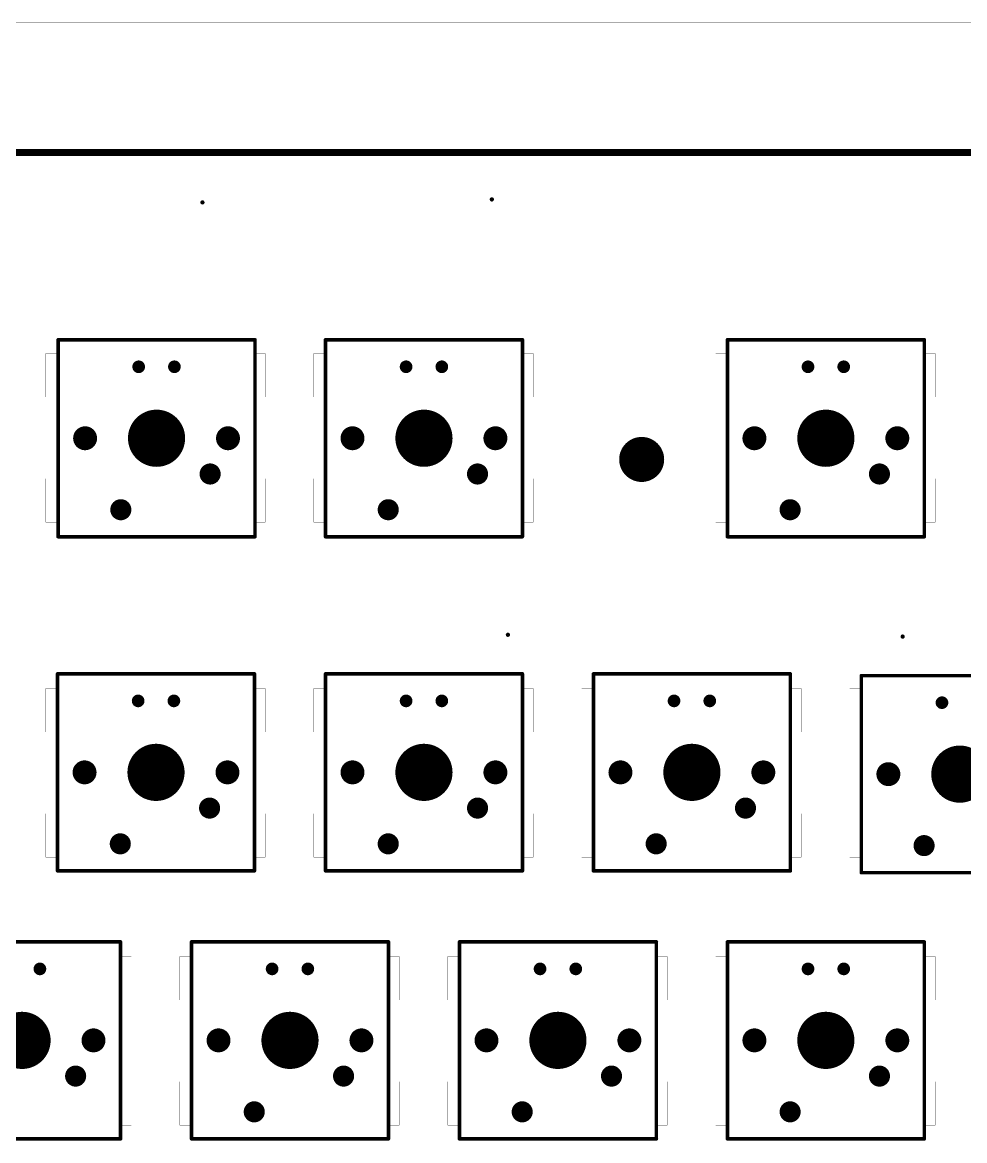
# Model space of a CAD drawing. Header units: millimetres. Extents: x 0 to 366, y 0 to 165.
# Drawn here: x 76.3 to 143.3, y 67.7 to 147.2 of the extents above; entities that cross this region are included whole.
import ezdxf

# ---------------------------------------------------------------- set-up
doc = ezdxf.new("R2010")
doc.units = ezdxf.units.MM
for name, color, linetype in [('KeepOutLayer', 6, 'Continuous'), ('Mechanical1', 6, 'Continuous'), ('PadHoleLayer', 156, 'Continuous'), ('ViaHoleLayer', 16, 'Continuous')]:
    doc.layers.add(name, color=color, linetype=linetype)

# ---------------------------------------------------------------- blocks, each defined once
blk = doc.blocks.new('MX_SW_5_49')
at = {"layer": 'Mechanical1', "const_width": 0.254}
for points in [[(-7, 7), (7, 7)], [(-7, -7), (-7, 7)], [(7, -7), (7, 7)], [(-7, -7), (7, -7)]]:
    blk.add_lwpolyline(points, dxfattribs=at)
at = {"layer": 'Mechanical1', "const_width": 0.127}
for points in [[(-7.063, 7, 1), (-6.936, 7, 1)], [(-7.063, 7, 1), (-6.936, 7, 1)], [(6.937, 7, 1), (7.064, 7, 1)], [(6.937, 7, 1), (7.064, 7, 1)], [(-7.063, -7, 1), (-6.936, -7, 1)], [(-7.063, -7, 1), (-6.936, -7, 1)], [(6.937, -7, 1), (7.064, -7, 1)], [(6.937, -7, 1), (7.064, -7, 1)]]:
    blk.add_lwpolyline(points, format="xyb", close=True, dxfattribs=at)
at = {"layer": 'PadHoleLayer'}
for points, const_width in [([(-1.495, 5.08, 1), (-1.045, 5.08, 1)], 0.45), ([(1.045, 5.08, 1), (1.495, 5.08, 1)], 0.45), ([(-1.016, 0, 1), (1.016, 0, 1)], 2.032), ([(-5.505, 0, 1), (-4.655, 0, 1)], 0.851), ([(4.655, 0, 1), (5.505, 0, 1)], 0.851), ([(3.435, -2.54, 1), (4.185, -2.54, 1)], 0.75), ([(-2.915, -5.08, 1), (-2.165, -5.08, 1)], 0.75)]:
    blk.add_lwpolyline(points, format="xyb", close=True, dxfattribs=dict(at, const_width=const_width))
blk = doc.blocks.new('MX_SW_5_56')
at = {"layer": 'Mechanical1', "const_width": 0.254}
for points in [[(-7, 7), (7, 7)], [(-7, -7), (-7, 7)], [(7, -7), (7, 7)], [(-7, -7), (7, -7)]]:
    blk.add_lwpolyline(points, dxfattribs=at)
at = {"layer": 'Mechanical1', "const_width": 0.127}
for points in [[(-7.063, 7, 1), (-6.936, 7, 1)], [(-7.063, 7, 1), (-6.936, 7, 1)], [(6.937, 7, 1), (7.064, 7, 1)], [(6.937, 7, 1), (7.064, 7, 1)], [(-7.063, -7, 1), (-6.936, -7, 1)], [(-7.063, -7, 1), (-6.936, -7, 1)], [(6.937, -7, 1), (7.064, -7, 1)], [(6.937, -7, 1), (7.064, -7, 1)]]:
    blk.add_lwpolyline(points, format="xyb", close=True, dxfattribs=at)
at = {"layer": 'PadHoleLayer'}
for points, const_width in [([(-1.495, 5.08, 1), (-1.045, 5.08, 1)], 0.45), ([(1.045, 5.08, 1), (1.495, 5.08, 1)], 0.45), ([(-1.016, 0, 1), (1.016, 0, 1)], 2.032), ([(-5.505, 0, 1), (-4.655, 0, 1)], 0.851), ([(4.655, 0, 1), (5.505, 0, 1)], 0.851), ([(3.435, -2.54, 1), (4.185, -2.54, 1)], 0.75), ([(-2.915, -5.08, 1), (-2.165, -5.08, 1)], 0.75)]:
    blk.add_lwpolyline(points, format="xyb", close=True, dxfattribs=dict(at, const_width=const_width))
blk = doc.blocks.new('MX_SW_5_63')
at = {"layer": 'Mechanical1', "const_width": 0.254}
for points in [[(-7, 7), (7, 7)], [(-7, -7), (-7, 7)], [(7, -7), (7, 7)], [(-7, -7), (7, -7)]]:
    blk.add_lwpolyline(points, dxfattribs=at)
at = {"layer": 'Mechanical1', "const_width": 0.127}
for points in [[(-7.063, 7, 1), (-6.936, 7, 1)], [(-7.063, 7, 1), (-6.936, 7, 1)], [(6.937, 7, 1), (7.064, 7, 1)], [(6.937, 7, 1), (7.064, 7, 1)], [(-7.063, -7, 1), (-6.936, -7, 1)], [(-7.063, -7, 1), (-6.936, -7, 1)], [(6.937, -7, 1), (7.064, -7, 1)], [(6.937, -7, 1), (7.064, -7, 1)]]:
    blk.add_lwpolyline(points, format="xyb", close=True, dxfattribs=at)
at = {"layer": 'PadHoleLayer'}
for points, const_width in [([(-1.495, 5.08, 1), (-1.045, 5.08, 1)], 0.45), ([(1.045, 5.08, 1), (1.495, 5.08, 1)], 0.45), ([(-1.016, 0, 1), (1.016, 0, 1)], 2.032), ([(-5.505, 0, 1), (-4.655, 0, 1)], 0.851), ([(4.655, 0, 1), (5.505, 0, 1)], 0.851), ([(3.435, -2.54, 1), (4.185, -2.54, 1)], 0.75), ([(-2.915, -5.08, 1), (-2.165, -5.08, 1)], 0.75)]:
    blk.add_lwpolyline(points, format="xyb", close=True, dxfattribs=dict(at, const_width=const_width))
blk = doc.blocks.new('MX_SW_5_93')
at = {"layer": 'Mechanical1', "const_width": 0.254}
for points in [[(-7, 7), (7, 7)], [(-7, -7), (-7, 7)], [(7, -7), (7, 7)], [(-7, -7), (7, -7)]]:
    blk.add_lwpolyline(points, dxfattribs=at)
at = {"layer": 'Mechanical1', "const_width": 0.127}
for points in [[(-7.063, 7, 1), (-6.936, 7, 1)], [(-7.063, 7, 1), (-6.936, 7, 1)], [(6.937, 7, 1), (7.064, 7, 1)], [(6.937, 7, 1), (7.064, 7, 1)], [(-7.063, -7, 1), (-6.936, -7, 1)], [(-7.063, -7, 1), (-6.936, -7, 1)], [(6.937, -7, 1), (7.064, -7, 1)], [(6.937, -7, 1), (7.064, -7, 1)]]:
    blk.add_lwpolyline(points, format="xyb", close=True, dxfattribs=at)
at = {"layer": 'PadHoleLayer'}
for points, const_width in [([(-1.495, 5.08, 1), (-1.045, 5.08, 1)], 0.45), ([(1.045, 5.08, 1), (1.495, 5.08, 1)], 0.45), ([(-1.016, 0, 1), (1.016, 0, 1)], 2.032), ([(-5.505, 0, 1), (-4.655, 0, 1)], 0.851), ([(4.655, 0, 1), (5.505, 0, 1)], 0.851), ([(3.435, -2.54, 1), (4.185, -2.54, 1)], 0.75), ([(-2.915, -5.08, 1), (-2.165, -5.08, 1)], 0.75)]:
    blk.add_lwpolyline(points, format="xyb", close=True, dxfattribs=dict(at, const_width=const_width))
blk = doc.blocks.new('MX_SW_5_94')
at = {"layer": 'Mechanical1', "const_width": 0.254}
for points in [[(-7, 7), (7, 7)], [(-7, -7), (-7, 7)], [(7, -7), (7, 7)], [(-7, -7), (7, -7)]]:
    blk.add_lwpolyline(points, dxfattribs=at)
at = {"layer": 'Mechanical1', "const_width": 0.127}
for points in [[(-7.063, 7, 1), (-6.936, 7, 1)], [(-7.063, 7, 1), (-6.936, 7, 1)], [(6.937, 7, 1), (7.064, 7, 1)], [(6.937, 7, 1), (7.064, 7, 1)], [(-7.063, -7, 1), (-6.936, -7, 1)], [(-7.063, -7, 1), (-6.936, -7, 1)], [(6.937, -7, 1), (7.064, -7, 1)], [(6.937, -7, 1), (7.064, -7, 1)]]:
    blk.add_lwpolyline(points, format="xyb", close=True, dxfattribs=at)
at = {"layer": 'PadHoleLayer'}
for points, const_width in [([(-1.495, 5.08, 1), (-1.045, 5.08, 1)], 0.45), ([(1.045, 5.08, 1), (1.495, 5.08, 1)], 0.45), ([(-1.016, 0, 1), (1.016, 0, 1)], 2.032), ([(-5.505, 0, 1), (-4.655, 0, 1)], 0.851), ([(4.655, 0, 1), (5.505, 0, 1)], 0.851), ([(3.435, -2.54, 1), (4.185, -2.54, 1)], 0.75), ([(-2.915, -5.08, 1), (-2.165, -5.08, 1)], 0.75)]:
    blk.add_lwpolyline(points, format="xyb", close=True, dxfattribs=dict(at, const_width=const_width))
blk = doc.blocks.new('MX_SW_5_95')
at = {"layer": 'Mechanical1', "const_width": 0.254}
for points in [[(-7, 7), (7, 7)], [(-7, -7), (-7, 7)], [(7, -7), (7, 7)], [(-7, -7), (7, -7)]]:
    blk.add_lwpolyline(points, dxfattribs=at)
at = {"layer": 'Mechanical1', "const_width": 0.127}
for points in [[(-7.063, 7, 1), (-6.936, 7, 1)], [(-7.063, 7, 1), (-6.936, 7, 1)], [(6.937, 7, 1), (7.064, 7, 1)], [(6.937, 7, 1), (7.064, 7, 1)], [(-7.063, -7, 1), (-6.936, -7, 1)], [(-7.063, -7, 1), (-6.936, -7, 1)], [(6.937, -7, 1), (7.064, -7, 1)], [(6.937, -7, 1), (7.064, -7, 1)]]:
    blk.add_lwpolyline(points, format="xyb", close=True, dxfattribs=at)
at = {"layer": 'PadHoleLayer'}
for points, const_width in [([(-1.495, 5.08, 1), (-1.045, 5.08, 1)], 0.45), ([(1.045, 5.08, 1), (1.495, 5.08, 1)], 0.45), ([(-1.016, 0, 1), (1.016, 0, 1)], 2.032), ([(-5.505, 0, 1), (-4.655, 0, 1)], 0.851), ([(4.655, 0, 1), (5.505, 0, 1)], 0.851), ([(3.435, -2.54, 1), (4.185, -2.54, 1)], 0.75), ([(-2.915, -5.08, 1), (-2.165, -5.08, 1)], 0.75)]:
    blk.add_lwpolyline(points, format="xyb", close=True, dxfattribs=dict(at, const_width=const_width))
blk = doc.blocks.new('MX_SW_5_97')
at = {"layer": 'Mechanical1', "const_width": 0.254}
for points in [[(-7, 7), (7, 7)], [(-7, -7), (-7, 7)], [(7, -7), (7, 7)], [(-7, -7), (7, -7)]]:
    blk.add_lwpolyline(points, dxfattribs=at)
at = {"layer": 'Mechanical1', "const_width": 0.127}
for points in [[(-7.063, 7, 1), (-6.936, 7, 1)], [(-7.063, 7, 1), (-6.936, 7, 1)], [(6.937, 7, 1), (7.064, 7, 1)], [(6.937, 7, 1), (7.064, 7, 1)], [(-7.063, -7, 1), (-6.936, -7, 1)], [(-7.063, -7, 1), (-6.936, -7, 1)], [(6.937, -7, 1), (7.064, -7, 1)], [(6.937, -7, 1), (7.064, -7, 1)]]:
    blk.add_lwpolyline(points, format="xyb", close=True, dxfattribs=at)
at = {"layer": 'PadHoleLayer'}
for points, const_width in [([(-1.495, 5.08, 1), (-1.045, 5.08, 1)], 0.45), ([(1.045, 5.08, 1), (1.495, 5.08, 1)], 0.45), ([(-1.016, 0, 1), (1.016, 0, 1)], 2.032), ([(-5.505, 0, 1), (-4.655, 0, 1)], 0.851), ([(4.655, 0, 1), (5.505, 0, 1)], 0.851), ([(3.435, -2.54, 1), (4.185, -2.54, 1)], 0.75), ([(-2.915, -5.08, 1), (-2.165, -5.08, 1)], 0.75)]:
    blk.add_lwpolyline(points, format="xyb", close=True, dxfattribs=dict(at, const_width=const_width))
blk = doc.blocks.new('MX_SW_5_126')
at = {"layer": 'Mechanical1', "const_width": 0.254}
for points in [[(-7, 7), (7, 7)], [(-7, -7), (-7, 7)], [(7, -7), (7, 7)], [(-7, -7), (7, -7)]]:
    blk.add_lwpolyline(points, dxfattribs=at)
at = {"layer": 'Mechanical1', "const_width": 0.127}
for points in [[(-7.063, 7, 1), (-6.936, 7, 1)], [(-7.063, 7, 1), (-6.936, 7, 1)], [(6.937, 7, 1), (7.064, 7, 1)], [(6.937, 7, 1), (7.064, 7, 1)], [(-7.063, -7, 1), (-6.936, -7, 1)], [(-7.063, -7, 1), (-6.936, -7, 1)], [(6.937, -7, 1), (7.064, -7, 1)], [(6.937, -7, 1), (7.064, -7, 1)]]:
    blk.add_lwpolyline(points, format="xyb", close=True, dxfattribs=at)
at = {"layer": 'PadHoleLayer'}
for points, const_width in [([(-1.495, 5.08, 1), (-1.045, 5.08, 1)], 0.45), ([(1.045, 5.08, 1), (1.495, 5.08, 1)], 0.45), ([(-1.016, 0, 1), (1.016, 0, 1)], 2.032), ([(-5.505, 0, 1), (-4.655, 0, 1)], 0.851), ([(4.655, 0, 1), (5.505, 0, 1)], 0.851), ([(3.435, -2.54, 1), (4.185, -2.54, 1)], 0.75), ([(-2.915, -5.08, 1), (-2.165, -5.08, 1)], 0.75)]:
    blk.add_lwpolyline(points, format="xyb", close=True, dxfattribs=dict(at, const_width=const_width))
blk = doc.blocks.new('MX_SW_5_127')
at = {"layer": 'Mechanical1', "const_width": 0.254}
for points in [[(-7, 7), (7, 7)], [(-7, -7), (-7, 7)], [(7, -7), (7, 7)], [(-7, -7), (7, -7)]]:
    blk.add_lwpolyline(points, dxfattribs=at)
at = {"layer": 'Mechanical1', "const_width": 0.127}
for points in [[(-7.063, 7, 1), (-6.936, 7, 1)], [(-7.063, 7, 1), (-6.936, 7, 1)], [(6.937, 7, 1), (7.064, 7, 1)], [(6.937, 7, 1), (7.064, 7, 1)], [(-7.063, -7, 1), (-6.936, -7, 1)], [(-7.063, -7, 1), (-6.936, -7, 1)], [(6.937, -7, 1), (7.064, -7, 1)], [(6.937, -7, 1), (7.064, -7, 1)]]:
    blk.add_lwpolyline(points, format="xyb", close=True, dxfattribs=at)
at = {"layer": 'PadHoleLayer'}
for points, const_width in [([(-1.495, 5.08, 1), (-1.045, 5.08, 1)], 0.45), ([(1.045, 5.08, 1), (1.495, 5.08, 1)], 0.45), ([(-1.016, 0, 1), (1.016, 0, 1)], 2.032), ([(-5.505, 0, 1), (-4.655, 0, 1)], 0.851), ([(4.655, 0, 1), (5.505, 0, 1)], 0.851), ([(3.435, -2.54, 1), (4.185, -2.54, 1)], 0.75), ([(-2.915, -5.08, 1), (-2.165, -5.08, 1)], 0.75)]:
    blk.add_lwpolyline(points, format="xyb", close=True, dxfattribs=dict(at, const_width=const_width))
blk = doc.blocks.new('MX_SW_5_128')
at = {"layer": 'Mechanical1', "const_width": 0.254}
for points in [[(-7, 7), (7, 7)], [(-7, -7), (-7, 7)], [(7, -7), (7, 7)], [(-7, -7), (7, -7)]]:
    blk.add_lwpolyline(points, dxfattribs=at)
at = {"layer": 'Mechanical1', "const_width": 0.127}
for points in [[(-7.063, 7, 1), (-6.936, 7, 1)], [(-7.063, 7, 1), (-6.936, 7, 1)], [(6.937, 7, 1), (7.064, 7, 1)], [(6.937, 7, 1), (7.064, 7, 1)], [(-7.063, -7, 1), (-6.936, -7, 1)], [(-7.063, -7, 1), (-6.936, -7, 1)], [(6.937, -7, 1), (7.064, -7, 1)], [(6.937, -7, 1), (7.064, -7, 1)]]:
    blk.add_lwpolyline(points, format="xyb", close=True, dxfattribs=at)
at = {"layer": 'PadHoleLayer'}
for points, const_width in [([(-1.495, 5.08, 1), (-1.045, 5.08, 1)], 0.45), ([(1.045, 5.08, 1), (1.495, 5.08, 1)], 0.45), ([(-1.016, 0, 1), (1.016, 0, 1)], 2.032), ([(-5.505, 0, 1), (-4.655, 0, 1)], 0.851), ([(4.655, 0, 1), (5.505, 0, 1)], 0.851), ([(3.435, -2.54, 1), (4.185, -2.54, 1)], 0.75), ([(-2.915, -5.08, 1), (-2.165, -5.08, 1)], 0.75)]:
    blk.add_lwpolyline(points, format="xyb", close=True, dxfattribs=dict(at, const_width=const_width))
blk = doc.blocks.new('MX_SW_5_129')
at = {"layer": 'Mechanical1', "const_width": 0.254}
for points in [[(-7, 7), (7, 7)], [(-7, -7), (-7, 7)], [(7, -7), (7, 7)], [(-7, -7), (7, -7)]]:
    blk.add_lwpolyline(points, dxfattribs=at)
at = {"layer": 'Mechanical1', "const_width": 0.127}
for points in [[(-7.063, 7, 1), (-6.936, 7, 1)], [(-7.063, 7, 1), (-6.936, 7, 1)], [(6.937, 7, 1), (7.064, 7, 1)], [(6.937, 7, 1), (7.064, 7, 1)], [(-7.063, -7, 1), (-6.936, -7, 1)], [(-7.063, -7, 1), (-6.936, -7, 1)], [(6.937, -7, 1), (7.064, -7, 1)], [(6.937, -7, 1), (7.064, -7, 1)]]:
    blk.add_lwpolyline(points, format="xyb", close=True, dxfattribs=at)
at = {"layer": 'PadHoleLayer'}
for points, const_width in [([(-1.495, 5.08, 1), (-1.045, 5.08, 1)], 0.45), ([(1.045, 5.08, 1), (1.495, 5.08, 1)], 0.45), ([(-1.016, 0, 1), (1.016, 0, 1)], 2.032), ([(-5.505, 0, 1), (-4.655, 0, 1)], 0.851), ([(4.655, 0, 1), (5.505, 0, 1)], 0.851), ([(3.435, -2.54, 1), (4.185, -2.54, 1)], 0.75), ([(-2.915, -5.08, 1), (-2.165, -5.08, 1)], 0.75)]:
    blk.add_lwpolyline(points, format="xyb", close=True, dxfattribs=dict(at, const_width=const_width))

msp = doc.modelspace()

# ---------------------------------------------------------------- linework, layer by layer
at = {"layer": 'KeepOutLayer', "const_width": 0.5}
msp.add_lwpolyline([(0.381, 137.922), (347.726, 137.922)], dxfattribs=at)
at = {"layer": 'Mechanical1', "const_width": 0.0127}
for points in [[(0.095, 147.157), (347.758, 147.157)], [(78.82, 124.631), (92.819, 124.631)], [(78.82, 123.632), (78.82, 124.631)], [(92.819, 123.632), (92.819, 124.631)], [(97.868, 124.631), (111.869, 124.631)], [(97.868, 123.632), (97.868, 124.631)], [(111.869, 123.632), (111.869, 124.631)], [(126.445, 124.631), (140.444, 124.631)], [(126.445, 123.632), (126.445, 124.631)], [(140.444, 123.632), (140.444, 124.631)], [(78.02, 120.531), (78.02, 123.632)], [(78.02, 123.632), (78.82, 123.632)], [(92.819, 123.632), (93.618, 123.632)], [(93.618, 120.531), (93.618, 123.632)], [(97.07, 120.531), (97.07, 123.632)], [(97.07, 123.632), (97.868, 123.632)], [(111.869, 123.632), (112.668, 123.632)], [(112.668, 120.531), (112.668, 123.632)], [(125.644, 120.531), (125.644, 123.632)], [(125.644, 123.632), (126.445, 123.632)], [(140.444, 123.632), (141.245, 123.632)], [(141.245, 120.531), (141.245, 123.632)], [(78.02, 120.531), (78.82, 120.531)], [(78.82, 114.731), (78.82, 120.531)], [(92.819, 120.531), (93.618, 120.531)], [(92.819, 114.731), (92.819, 120.531)], [(97.07, 120.531), (97.868, 120.531)], [(97.868, 114.731), (97.868, 120.531)], [(111.869, 120.531), (112.668, 120.531)], [(111.869, 114.731), (111.869, 120.531)], [(125.644, 120.531), (126.445, 120.531)], [(126.445, 114.731), (126.445, 120.531)], [(140.444, 120.531), (141.245, 120.531)], [(140.444, 114.731), (140.444, 120.531)], [(78.02, 111.632), (78.02, 114.731)], [(78.02, 114.731), (78.82, 114.731)], [(92.819, 114.731), (93.618, 114.731)], [(93.618, 111.632), (93.618, 114.731)], [(97.07, 111.632), (97.07, 114.731)], [(97.07, 114.731), (97.868, 114.731)], [(111.869, 114.731), (112.668, 114.731)], [(112.668, 111.632), (112.668, 114.731)], [(125.644, 111.632), (125.644, 114.731)], [(125.644, 114.731), (126.445, 114.731)], [(140.444, 114.731), (141.245, 114.731)], [(141.245, 111.632), (141.245, 114.731)], [(78.02, 111.632), (78.82, 111.632)], [(78.82, 110.632), (78.82, 111.632)], [(92.819, 111.632), (93.618, 111.632)], [(92.819, 110.632), (92.819, 111.632)], [(97.07, 111.632), (97.868, 111.632)], [(97.868, 110.632), (97.868, 111.632)], [(111.869, 111.632), (112.668, 111.632)], [(111.869, 110.632), (111.869, 111.632)], [(125.644, 111.632), (126.445, 111.632)], [(126.445, 110.632), (126.445, 111.632)], [(140.444, 111.632), (141.245, 111.632)], [(140.444, 110.632), (140.444, 111.632)], [(78.82, 110.632), (92.819, 110.632)], [(97.868, 110.632), (111.869, 110.632)], [(126.445, 110.632), (140.444, 110.632)], [(78.82, 100.82), (92.819, 100.82)], [(78.82, 99.82), (78.82, 100.82)], [(92.819, 99.82), (92.819, 100.82)], [(97.868, 100.82), (111.869, 100.82)], [(97.868, 99.82), (97.868, 100.82)], [(111.869, 99.82), (111.869, 100.82)], [(116.918, 100.82), (130.919, 100.82)], [(116.918, 99.82), (116.918, 100.82)], [(130.919, 99.82), (130.919, 100.82)], [(135.97, 100.82), (149.969, 100.82)], [(135.97, 99.82), (135.97, 100.82)], [(78.02, 96.719), (78.02, 99.82)], [(78.02, 99.82), (78.82, 99.82)], [(92.819, 99.82), (93.618, 99.82)], [(93.618, 96.719), (93.618, 99.82)], [(97.07, 96.719), (97.07, 99.82)], [(97.07, 99.82), (97.868, 99.82)], [(111.869, 99.82), (112.668, 99.82)], [(112.668, 96.719), (112.668, 99.82)], [(116.119, 96.719), (116.119, 99.82)], [(116.119, 99.82), (116.918, 99.82)], [(130.919, 99.82), (131.72, 99.82)], [(131.72, 96.719), (131.72, 99.82)], [(135.17, 96.719), (135.17, 99.82)], [(135.17, 99.82), (135.97, 99.82)], [(78.02, 96.719), (78.82, 96.719)], [(78.82, 90.92), (78.82, 96.719)], [(92.819, 96.719), (93.618, 96.719)], [(92.819, 90.92), (92.819, 96.719)], [(97.07, 96.719), (97.868, 96.719)], [(97.868, 90.92), (97.868, 96.719)], [(111.869, 96.719), (112.668, 96.719)], [(111.869, 90.92), (111.869, 96.719)], [(116.119, 96.719), (116.918, 96.719)], [(116.918, 90.92), (116.918, 96.719)], [(130.919, 96.719), (131.72, 96.719)], [(130.919, 90.92), (130.919, 96.719)], [(135.17, 96.719), (135.97, 96.719)], [(135.97, 90.92), (135.97, 96.719)], [(78.02, 87.82), (78.02, 90.92)], [(78.02, 90.92), (78.82, 90.92)], [(92.819, 90.92), (93.618, 90.92)], [(93.618, 87.82), (93.618, 90.92)], [(97.07, 87.82), (97.07, 90.92)], [(97.07, 90.92), (97.868, 90.92)], [(111.869, 90.92), (112.668, 90.92)], [(112.668, 87.82), (112.668, 90.92)], [(116.119, 87.82), (116.119, 90.92)], [(116.119, 90.92), (116.918, 90.92)], [(130.919, 90.92), (131.72, 90.92)], [(131.72, 87.82), (131.72, 90.92)], [(135.17, 87.82), (135.17, 90.92)], [(135.17, 90.92), (135.97, 90.92)], [(78.02, 87.82), (78.82, 87.82)], [(78.82, 86.819), (78.82, 87.82)], [(92.819, 87.82), (93.618, 87.82)], [(92.819, 86.819), (92.819, 87.82)], [(97.07, 87.82), (97.868, 87.82)], [(97.868, 86.819), (97.868, 87.82)], [(111.869, 87.82), (112.668, 87.82)], [(111.869, 86.819), (111.869, 87.82)], [(116.119, 87.82), (116.918, 87.82)], [(116.918, 86.819), (116.918, 87.82)], [(130.919, 87.82), (131.72, 87.82)], [(130.919, 86.819), (130.919, 87.82)], [(135.17, 87.82), (135.97, 87.82)], [(135.97, 86.819), (135.97, 87.82)], [(78.82, 86.819), (92.819, 86.819)], [(97.868, 86.819), (111.869, 86.819)], [(116.918, 86.819), (130.919, 86.819)], [(135.97, 86.819), (149.969, 86.819)], [(69.295, 81.77), (83.294, 81.77)], [(83.294, 80.77), (83.294, 81.77)], [(88.345, 81.77), (102.344, 81.77)], [(88.345, 80.77), (88.345, 81.77)], [(102.344, 80.77), (102.344, 81.77)], [(107.395, 81.77), (121.394, 81.77)], [(107.395, 80.77), (107.395, 81.77)], [(121.394, 80.77), (121.394, 81.77)], [(126.445, 81.77), (140.444, 81.77)], [(126.445, 80.77), (126.445, 81.77)], [(140.444, 80.77), (140.444, 81.77)], [(83.294, 80.77), (84.095, 80.77)], [(84.095, 77.669), (84.095, 80.77)], [(87.545, 77.669), (87.545, 80.77)], [(87.545, 80.77), (88.345, 80.77)], [(102.344, 80.77), (103.145, 80.77)], [(103.145, 77.669), (103.145, 80.77)], [(106.595, 77.669), (106.595, 80.77)], [(106.595, 80.77), (107.395, 80.77)], [(121.394, 80.77), (122.195, 80.77)], [(122.195, 77.669), (122.195, 80.77)], [(125.644, 77.669), (125.644, 80.77)], [(125.644, 80.77), (126.445, 80.77)], [(140.444, 80.77), (141.245, 80.77)], [(141.245, 77.669), (141.245, 80.77)], [(83.294, 77.669), (84.095, 77.669)], [(83.294, 71.87), (83.294, 77.669)], [(87.545, 77.669), (88.345, 77.669)], [(88.345, 71.87), (88.345, 77.669)], [(102.344, 77.669), (103.145, 77.669)], [(102.344, 71.87), (102.344, 77.669)], [(106.595, 77.669), (107.395, 77.669)], [(107.395, 71.87), (107.395, 77.669)], [(121.394, 77.669), (122.195, 77.669)], [(121.394, 71.87), (121.394, 77.669)], [(125.644, 77.669), (126.445, 77.669)], [(126.445, 71.87), (126.445, 77.669)], [(140.444, 77.669), (141.245, 77.669)], [(140.444, 71.87), (140.444, 77.669)], [(83.294, 71.87), (84.095, 71.87)], [(84.095, 68.77), (84.095, 71.87)], [(87.545, 68.77), (87.545, 71.87)], [(87.545, 71.87), (88.345, 71.87)], [(102.344, 71.87), (103.145, 71.87)], [(103.145, 68.77), (103.145, 71.87)], [(106.595, 68.77), (106.595, 71.87)], [(106.595, 71.87), (107.395, 71.87)], [(121.394, 71.87), (122.195, 71.87)], [(122.195, 68.77), (122.195, 71.87)], [(125.644, 68.77), (125.644, 71.87)], [(125.644, 71.87), (126.445, 71.87)], [(140.444, 71.87), (141.245, 71.87)], [(141.245, 68.77), (141.245, 71.87)], [(83.294, 68.77), (84.095, 68.77)], [(83.294, 67.769), (83.294, 68.77)], [(87.545, 68.77), (88.345, 68.77)], [(88.345, 67.769), (88.345, 68.77)], [(102.344, 68.77), (103.145, 68.77)], [(102.344, 67.769), (102.344, 68.77)], [(106.595, 68.77), (107.395, 68.77)], [(107.395, 67.769), (107.395, 68.77)], [(121.394, 68.77), (122.195, 68.77)], [(121.394, 67.769), (121.394, 68.77)], [(125.644, 68.77), (126.445, 68.77)], [(126.445, 67.769), (126.445, 68.77)], [(140.444, 68.77), (141.245, 68.77)], [(140.444, 67.769), (140.444, 68.77)], [(69.295, 67.769), (83.294, 67.769)], [(88.345, 67.769), (102.344, 67.769)], [(107.395, 67.769), (121.394, 67.769)], [(126.445, 67.769), (140.444, 67.769)]]:
    msp.add_lwpolyline(points, dxfattribs=at)
at = {"layer": 'Mechanical1', "const_width": 0.00635}
for points in [[(78.817, 124.631, 1), (78.823, 124.631, 1)], [(78.817, 124.631, 1), (78.823, 124.631, 1)], [(92.816, 124.631, 1), (92.822, 124.631, 1)], [(92.816, 124.631, 1), (92.822, 124.631, 1)], [(97.865, 124.631, 1), (97.871, 124.631, 1)], [(97.865, 124.631, 1), (97.871, 124.631, 1)], [(111.866, 124.631, 1), (111.872, 124.631, 1)], [(111.866, 124.631, 1), (111.872, 124.631, 1)], [(126.442, 124.631, 1), (126.448, 124.631, 1)], [(126.442, 124.631, 1), (126.448, 124.631, 1)], [(140.441, 124.631, 1), (140.447, 124.631, 1)], [(140.441, 124.631, 1), (140.447, 124.631, 1)], [(78.017, 123.632, 1), (78.023, 123.632, 1)], [(78.017, 123.632, 1), (78.023, 123.632, 1)], [(78.817, 123.632, 1), (78.823, 123.632, 1)], [(78.817, 123.632, 1), (78.823, 123.632, 1)], [(92.816, 123.632, 1), (92.822, 123.632, 1)], [(92.816, 123.632, 1), (92.822, 123.632, 1)], [(93.615, 123.632, 1), (93.622, 123.632, 1)], [(93.615, 123.632, 1), (93.622, 123.632, 1)], [(97.067, 123.632, 1), (97.073, 123.632, 1)], [(97.067, 123.632, 1), (97.073, 123.632, 1)], [(97.865, 123.632, 1), (97.871, 123.632, 1)], [(97.865, 123.632, 1), (97.871, 123.632, 1)], [(111.866, 123.632, 1), (111.872, 123.632, 1)], [(111.866, 123.632, 1), (111.872, 123.632, 1)], [(112.665, 123.632, 1), (112.671, 123.632, 1)], [(112.665, 123.632, 1), (112.671, 123.632, 1)], [(125.641, 123.632, 1), (125.647, 123.632, 1)], [(125.641, 123.632, 1), (125.647, 123.632, 1)], [(126.442, 123.632, 1), (126.448, 123.632, 1)], [(126.442, 123.632, 1), (126.448, 123.632, 1)], [(140.441, 123.632, 1), (140.447, 123.632, 1)], [(140.441, 123.632, 1), (140.447, 123.632, 1)], [(141.242, 123.632, 1), (141.248, 123.632, 1)], [(141.242, 123.632, 1), (141.248, 123.632, 1)], [(78.017, 120.531, 1), (78.023, 120.531, 1)], [(78.017, 120.531, 1), (78.023, 120.531, 1)], [(78.817, 120.531, 1), (78.823, 120.531, 1)], [(78.817, 120.531, 1), (78.823, 120.531, 1)], [(92.816, 120.531, 1), (92.822, 120.531, 1)], [(92.816, 120.531, 1), (92.822, 120.531, 1)], [(93.615, 120.531, 1), (93.622, 120.531, 1)], [(93.615, 120.531, 1), (93.622, 120.531, 1)], [(97.067, 120.531, 1), (97.073, 120.531, 1)], [(97.067, 120.531, 1), (97.073, 120.531, 1)], [(97.865, 120.531, 1), (97.871, 120.531, 1)], [(97.865, 120.531, 1), (97.871, 120.531, 1)], [(111.866, 120.531, 1), (111.872, 120.531, 1)], [(111.866, 120.531, 1), (111.872, 120.531, 1)], [(112.665, 120.531, 1), (112.671, 120.531, 1)], [(112.665, 120.531, 1), (112.671, 120.531, 1)], [(125.641, 120.531, 1), (125.647, 120.531, 1)], [(125.641, 120.531, 1), (125.647, 120.531, 1)], [(126.442, 120.531, 1), (126.448, 120.531, 1)], [(126.442, 120.531, 1), (126.448, 120.531, 1)], [(140.441, 120.531, 1), (140.447, 120.531, 1)], [(140.441, 120.531, 1), (140.447, 120.531, 1)], [(141.242, 120.531, 1), (141.248, 120.531, 1)], [(141.242, 120.531, 1), (141.248, 120.531, 1)], [(78.017, 114.731, 1), (78.023, 114.731, 1)], [(78.017, 114.731, 1), (78.023, 114.731, 1)], [(78.817, 114.731, 1), (78.823, 114.731, 1)], [(78.817, 114.731, 1), (78.823, 114.731, 1)], [(92.816, 114.731, 1), (92.822, 114.731, 1)], [(92.816, 114.731, 1), (92.822, 114.731, 1)], [(93.615, 114.731, 1), (93.622, 114.731, 1)], [(93.615, 114.731, 1), (93.622, 114.731, 1)], [(97.067, 114.731, 1), (97.073, 114.731, 1)], [(97.067, 114.731, 1), (97.073, 114.731, 1)], [(97.865, 114.731, 1), (97.871, 114.731, 1)], [(97.865, 114.731, 1), (97.871, 114.731, 1)], [(111.866, 114.731, 1), (111.872, 114.731, 1)], [(111.866, 114.731, 1), (111.872, 114.731, 1)], [(112.665, 114.731, 1), (112.671, 114.731, 1)], [(112.665, 114.731, 1), (112.671, 114.731, 1)], [(125.641, 114.731, 1), (125.647, 114.731, 1)], [(125.641, 114.731, 1), (125.647, 114.731, 1)], [(126.442, 114.731, 1), (126.448, 114.731, 1)], [(126.442, 114.731, 1), (126.448, 114.731, 1)], [(140.441, 114.731, 1), (140.447, 114.731, 1)], [(140.441, 114.731, 1), (140.447, 114.731, 1)], [(141.242, 114.731, 1), (141.248, 114.731, 1)], [(141.242, 114.731, 1), (141.248, 114.731, 1)], [(78.017, 111.632, 1), (78.023, 111.632, 1)], [(78.017, 111.632, 1), (78.023, 111.632, 1)], [(78.817, 111.632, 1), (78.823, 111.632, 1)], [(78.817, 111.632, 1), (78.823, 111.632, 1)], [(92.816, 111.632, 1), (92.822, 111.632, 1)], [(92.816, 111.632, 1), (92.822, 111.632, 1)], [(93.615, 111.632, 1), (93.622, 111.632, 1)], [(93.615, 111.632, 1), (93.622, 111.632, 1)], [(97.067, 111.632, 1), (97.073, 111.632, 1)], [(97.067, 111.632, 1), (97.073, 111.632, 1)], [(97.865, 111.632, 1), (97.871, 111.632, 1)], [(97.865, 111.632, 1), (97.871, 111.632, 1)], [(111.866, 111.632, 1), (111.872, 111.632, 1)], [(111.866, 111.632, 1), (111.872, 111.632, 1)], [(112.665, 111.632, 1), (112.671, 111.632, 1)], [(112.665, 111.632, 1), (112.671, 111.632, 1)], [(125.641, 111.632, 1), (125.647, 111.632, 1)], [(125.641, 111.632, 1), (125.647, 111.632, 1)], [(126.442, 111.632, 1), (126.448, 111.632, 1)], [(126.442, 111.632, 1), (126.448, 111.632, 1)], [(140.441, 111.632, 1), (140.447, 111.632, 1)], [(140.441, 111.632, 1), (140.447, 111.632, 1)], [(141.242, 111.632, 1), (141.248, 111.632, 1)], [(141.242, 111.632, 1), (141.248, 111.632, 1)], [(78.817, 110.632, 1), (78.823, 110.632, 1)], [(78.817, 110.632, 1), (78.823, 110.632, 1)], [(92.816, 110.632, 1), (92.822, 110.632, 1)], [(92.816, 110.632, 1), (92.822, 110.632, 1)], [(97.865, 110.632, 1), (97.871, 110.632, 1)], [(97.865, 110.632, 1), (97.871, 110.632, 1)], [(111.866, 110.632, 1), (111.872, 110.632, 1)], [(111.866, 110.632, 1), (111.872, 110.632, 1)], [(126.442, 110.632, 1), (126.448, 110.632, 1)], [(126.442, 110.632, 1), (126.448, 110.632, 1)], [(140.441, 110.632, 1), (140.447, 110.632, 1)], [(140.441, 110.632, 1), (140.447, 110.632, 1)], [(78.817, 100.82, 1), (78.823, 100.82, 1)], [(78.817, 100.82, 1), (78.823, 100.82, 1)], [(92.816, 100.82, 1), (92.822, 100.82, 1)], [(92.816, 100.82, 1), (92.822, 100.82, 1)], [(97.865, 100.82, 1), (97.871, 100.82, 1)], [(97.865, 100.82, 1), (97.871, 100.82, 1)], [(111.866, 100.82, 1), (111.872, 100.82, 1)], [(111.866, 100.82, 1), (111.872, 100.82, 1)], [(116.915, 100.82, 1), (116.921, 100.82, 1)], [(116.915, 100.82, 1), (116.921, 100.82, 1)], [(130.916, 100.82, 1), (130.922, 100.82, 1)], [(130.916, 100.82, 1), (130.922, 100.82, 1)], [(135.967, 100.82, 1), (135.973, 100.82, 1)], [(135.967, 100.82, 1), (135.973, 100.82, 1)], [(78.017, 99.82, 1), (78.023, 99.82, 1)], [(78.017, 99.82, 1), (78.023, 99.82, 1)], [(78.817, 99.82, 1), (78.823, 99.82, 1)], [(78.817, 99.82, 1), (78.823, 99.82, 1)], [(92.816, 99.82, 1), (92.822, 99.82, 1)], [(92.816, 99.82, 1), (92.822, 99.82, 1)], [(93.615, 99.82, 1), (93.622, 99.82, 1)], [(93.615, 99.82, 1), (93.622, 99.82, 1)], [(97.067, 99.82, 1), (97.073, 99.82, 1)], [(97.067, 99.82, 1), (97.073, 99.82, 1)], [(97.865, 99.82, 1), (97.871, 99.82, 1)], [(97.865, 99.82, 1), (97.871, 99.82, 1)], [(111.866, 99.82, 1), (111.872, 99.82, 1)], [(111.866, 99.82, 1), (111.872, 99.82, 1)], [(112.665, 99.82, 1), (112.671, 99.82, 1)], [(112.665, 99.82, 1), (112.671, 99.82, 1)], [(116.116, 99.82, 1), (116.122, 99.82, 1)], [(116.116, 99.82, 1), (116.122, 99.82, 1)], [(116.915, 99.82, 1), (116.921, 99.82, 1)], [(116.915, 99.82, 1), (116.921, 99.82, 1)], [(130.916, 99.82, 1), (130.922, 99.82, 1)], [(130.916, 99.82, 1), (130.922, 99.82, 1)], [(131.717, 99.82, 1), (131.723, 99.82, 1)], [(131.717, 99.82, 1), (131.723, 99.82, 1)], [(135.167, 99.82, 1), (135.173, 99.82, 1)], [(135.167, 99.82, 1), (135.173, 99.82, 1)], [(135.967, 99.82, 1), (135.973, 99.82, 1)], [(135.967, 99.82, 1), (135.973, 99.82, 1)], [(78.017, 96.719, 1), (78.023, 96.719, 1)], [(78.017, 96.719, 1), (78.023, 96.719, 1)], [(78.817, 96.719, 1), (78.823, 96.719, 1)], [(78.817, 96.719, 1), (78.823, 96.719, 1)], [(92.816, 96.719, 1), (92.822, 96.719, 1)], [(92.816, 96.719, 1), (92.822, 96.719, 1)], [(93.615, 96.719, 1), (93.622, 96.719, 1)], [(93.615, 96.719, 1), (93.622, 96.719, 1)], [(97.067, 96.719, 1), (97.073, 96.719, 1)], [(97.067, 96.719, 1), (97.073, 96.719, 1)], [(97.865, 96.719, 1), (97.871, 96.719, 1)], [(97.865, 96.719, 1), (97.871, 96.719, 1)], [(111.866, 96.719, 1), (111.872, 96.719, 1)], [(111.866, 96.719, 1), (111.872, 96.719, 1)], [(112.665, 96.719, 1), (112.671, 96.719, 1)], [(112.665, 96.719, 1), (112.671, 96.719, 1)], [(116.116, 96.719, 1), (116.122, 96.719, 1)], [(116.116, 96.719, 1), (116.122, 96.719, 1)], [(116.915, 96.719, 1), (116.921, 96.719, 1)], [(116.915, 96.719, 1), (116.921, 96.719, 1)], [(130.916, 96.719, 1), (130.922, 96.719, 1)], [(130.916, 96.719, 1), (130.922, 96.719, 1)], [(131.717, 96.719, 1), (131.723, 96.719, 1)], [(131.717, 96.719, 1), (131.723, 96.719, 1)], [(135.167, 96.719, 1), (135.173, 96.719, 1)], [(135.167, 96.719, 1), (135.173, 96.719, 1)], [(135.967, 96.719, 1), (135.973, 96.719, 1)], [(135.967, 96.719, 1), (135.973, 96.719, 1)], [(78.017, 90.92, 1), (78.023, 90.92, 1)], [(78.017, 90.92, 1), (78.023, 90.92, 1)], [(78.817, 90.92, 1), (78.823, 90.92, 1)], [(78.817, 90.92, 1), (78.823, 90.92, 1)], [(92.816, 90.92, 1), (92.822, 90.92, 1)], [(92.816, 90.92, 1), (92.822, 90.92, 1)], [(93.615, 90.92, 1), (93.622, 90.92, 1)], [(93.615, 90.92, 1), (93.622, 90.92, 1)], [(97.067, 90.92, 1), (97.073, 90.92, 1)], [(97.067, 90.92, 1), (97.073, 90.92, 1)], [(97.865, 90.92, 1), (97.871, 90.92, 1)], [(97.865, 90.92, 1), (97.871, 90.92, 1)], [(111.866, 90.92, 1), (111.872, 90.92, 1)], [(111.866, 90.92, 1), (111.872, 90.92, 1)], [(112.665, 90.92, 1), (112.671, 90.92, 1)], [(112.665, 90.92, 1), (112.671, 90.92, 1)], [(116.116, 90.92, 1), (116.122, 90.92, 1)], [(116.116, 90.92, 1), (116.122, 90.92, 1)], [(116.915, 90.92, 1), (116.921, 90.92, 1)], [(116.915, 90.92, 1), (116.921, 90.92, 1)], [(130.916, 90.92, 1), (130.922, 90.92, 1)], [(130.916, 90.92, 1), (130.922, 90.92, 1)], [(131.717, 90.92, 1), (131.723, 90.92, 1)], [(131.717, 90.92, 1), (131.723, 90.92, 1)], [(135.167, 90.92, 1), (135.173, 90.92, 1)], [(135.167, 90.92, 1), (135.173, 90.92, 1)], [(135.967, 90.92, 1), (135.973, 90.92, 1)], [(135.967, 90.92, 1), (135.973, 90.92, 1)], [(78.017, 87.82, 1), (78.023, 87.82, 1)], [(78.017, 87.82, 1), (78.023, 87.82, 1)], [(78.817, 87.82, 1), (78.823, 87.82, 1)], [(78.817, 87.82, 1), (78.823, 87.82, 1)], [(92.816, 87.82, 1), (92.822, 87.82, 1)], [(92.816, 87.82, 1), (92.822, 87.82, 1)], [(93.615, 87.82, 1), (93.622, 87.82, 1)], [(93.615, 87.82, 1), (93.622, 87.82, 1)], [(97.067, 87.82, 1), (97.073, 87.82, 1)], [(97.067, 87.82, 1), (97.073, 87.82, 1)], [(97.865, 87.82, 1), (97.871, 87.82, 1)], [(97.865, 87.82, 1), (97.871, 87.82, 1)], [(111.866, 87.82, 1), (111.872, 87.82, 1)], [(111.866, 87.82, 1), (111.872, 87.82, 1)], [(112.665, 87.82, 1), (112.671, 87.82, 1)], [(112.665, 87.82, 1), (112.671, 87.82, 1)], [(116.116, 87.82, 1), (116.122, 87.82, 1)], [(116.116, 87.82, 1), (116.122, 87.82, 1)], [(116.915, 87.82, 1), (116.921, 87.82, 1)], [(116.915, 87.82, 1), (116.921, 87.82, 1)], [(130.916, 87.82, 1), (130.922, 87.82, 1)], [(130.916, 87.82, 1), (130.922, 87.82, 1)], [(131.717, 87.82, 1), (131.723, 87.82, 1)], [(131.717, 87.82, 1), (131.723, 87.82, 1)], [(135.167, 87.82, 1), (135.173, 87.82, 1)], [(135.167, 87.82, 1), (135.173, 87.82, 1)], [(135.967, 87.82, 1), (135.973, 87.82, 1)], [(135.967, 87.82, 1), (135.973, 87.82, 1)], [(78.817, 86.819, 1), (78.823, 86.819, 1)], [(78.817, 86.819, 1), (78.823, 86.819, 1)], [(92.816, 86.819, 1), (92.822, 86.819, 1)], [(92.816, 86.819, 1), (92.822, 86.819, 1)], [(97.865, 86.819, 1), (97.871, 86.819, 1)], [(97.865, 86.819, 1), (97.871, 86.819, 1)], [(111.866, 86.819, 1), (111.872, 86.819, 1)], [(111.866, 86.819, 1), (111.872, 86.819, 1)], [(116.915, 86.819, 1), (116.921, 86.819, 1)], [(116.915, 86.819, 1), (116.921, 86.819, 1)], [(130.916, 86.819, 1), (130.922, 86.819, 1)], [(130.916, 86.819, 1), (130.922, 86.819, 1)], [(135.967, 86.819, 1), (135.973, 86.819, 1)], [(135.967, 86.819, 1), (135.973, 86.819, 1)], [(83.291, 81.77, 1), (83.297, 81.77, 1)], [(83.291, 81.77, 1), (83.297, 81.77, 1)], [(88.342, 81.77, 1), (88.348, 81.77, 1)], [(88.342, 81.77, 1), (88.348, 81.77, 1)], [(102.341, 81.77, 1), (102.347, 81.77, 1)], [(102.341, 81.77, 1), (102.347, 81.77, 1)], [(107.392, 81.77, 1), (107.398, 81.77, 1)], [(107.392, 81.77, 1), (107.398, 81.77, 1)], [(121.391, 81.77, 1), (121.397, 81.77, 1)], [(121.391, 81.77, 1), (121.397, 81.77, 1)], [(126.442, 81.77, 1), (126.448, 81.77, 1)], [(126.442, 81.77, 1), (126.448, 81.77, 1)], [(140.441, 81.77, 1), (140.447, 81.77, 1)], [(140.441, 81.77, 1), (140.447, 81.77, 1)], [(83.291, 80.77, 1), (83.297, 80.77, 1)], [(83.291, 80.77, 1), (83.297, 80.77, 1)], [(84.092, 80.77, 1), (84.098, 80.77, 1)], [(84.092, 80.77, 1), (84.098, 80.77, 1)], [(87.542, 80.77, 1), (87.548, 80.77, 1)], [(87.542, 80.77, 1), (87.548, 80.77, 1)], [(88.342, 80.77, 1), (88.348, 80.77, 1)], [(88.342, 80.77, 1), (88.348, 80.77, 1)], [(102.341, 80.77, 1), (102.347, 80.77, 1)], [(102.341, 80.77, 1), (102.347, 80.77, 1)], [(103.142, 80.77, 1), (103.148, 80.77, 1)], [(103.142, 80.77, 1), (103.148, 80.77, 1)], [(106.592, 80.77, 1), (106.598, 80.77, 1)], [(106.592, 80.77, 1), (106.598, 80.77, 1)], [(107.392, 80.77, 1), (107.398, 80.77, 1)], [(107.392, 80.77, 1), (107.398, 80.77, 1)], [(121.391, 80.77, 1), (121.397, 80.77, 1)], [(121.391, 80.77, 1), (121.397, 80.77, 1)], [(122.192, 80.77, 1), (122.198, 80.77, 1)], [(122.192, 80.77, 1), (122.198, 80.77, 1)], [(125.641, 80.77, 1), (125.647, 80.77, 1)], [(125.641, 80.77, 1), (125.647, 80.77, 1)], [(126.442, 80.77, 1), (126.448, 80.77, 1)], [(126.442, 80.77, 1), (126.448, 80.77, 1)], [(140.441, 80.77, 1), (140.447, 80.77, 1)], [(140.441, 80.77, 1), (140.447, 80.77, 1)], [(141.242, 80.77, 1), (141.248, 80.77, 1)], [(141.242, 80.77, 1), (141.248, 80.77, 1)], [(83.291, 77.669, 1), (83.297, 77.669, 1)], [(83.291, 77.669, 1), (83.297, 77.669, 1)], [(84.092, 77.669, 1), (84.098, 77.669, 1)], [(84.092, 77.669, 1), (84.098, 77.669, 1)], [(87.542, 77.669, 1), (87.548, 77.669, 1)], [(87.542, 77.669, 1), (87.548, 77.669, 1)], [(88.342, 77.669, 1), (88.348, 77.669, 1)], [(88.342, 77.669, 1), (88.348, 77.669, 1)], [(102.341, 77.669, 1), (102.347, 77.669, 1)], [(102.341, 77.669, 1), (102.347, 77.669, 1)], [(103.142, 77.669, 1), (103.148, 77.669, 1)], [(103.142, 77.669, 1), (103.148, 77.669, 1)], [(106.592, 77.669, 1), (106.598, 77.669, 1)], [(106.592, 77.669, 1), (106.598, 77.669, 1)], [(107.392, 77.669, 1), (107.398, 77.669, 1)], [(107.392, 77.669, 1), (107.398, 77.669, 1)], [(121.391, 77.669, 1), (121.397, 77.669, 1)], [(121.391, 77.669, 1), (121.397, 77.669, 1)], [(122.192, 77.669, 1), (122.198, 77.669, 1)], [(122.192, 77.669, 1), (122.198, 77.669, 1)], [(125.641, 77.669, 1), (125.647, 77.669, 1)], [(125.641, 77.669, 1), (125.647, 77.669, 1)], [(126.442, 77.669, 1), (126.448, 77.669, 1)], [(126.442, 77.669, 1), (126.448, 77.669, 1)], [(140.441, 77.669, 1), (140.447, 77.669, 1)], [(140.441, 77.669, 1), (140.447, 77.669, 1)], [(141.242, 77.669, 1), (141.248, 77.669, 1)], [(141.242, 77.669, 1), (141.248, 77.669, 1)], [(83.291, 71.87, 1), (83.297, 71.87, 1)], [(83.291, 71.87, 1), (83.297, 71.87, 1)], [(84.092, 71.87, 1), (84.098, 71.87, 1)], [(84.092, 71.87, 1), (84.098, 71.87, 1)], [(87.542, 71.87, 1), (87.548, 71.87, 1)], [(87.542, 71.87, 1), (87.548, 71.87, 1)], [(88.342, 71.87, 1), (88.348, 71.87, 1)], [(88.342, 71.87, 1), (88.348, 71.87, 1)], [(102.341, 71.87, 1), (102.347, 71.87, 1)], [(102.341, 71.87, 1), (102.347, 71.87, 1)], [(103.142, 71.87, 1), (103.148, 71.87, 1)], [(103.142, 71.87, 1), (103.148, 71.87, 1)], [(106.592, 71.87, 1), (106.598, 71.87, 1)], [(106.592, 71.87, 1), (106.598, 71.87, 1)], [(107.392, 71.87, 1), (107.398, 71.87, 1)], [(107.392, 71.87, 1), (107.398, 71.87, 1)], [(121.391, 71.87, 1), (121.397, 71.87, 1)], [(121.391, 71.87, 1), (121.397, 71.87, 1)], [(122.192, 71.87, 1), (122.198, 71.87, 1)], [(122.192, 71.87, 1), (122.198, 71.87, 1)], [(125.641, 71.87, 1), (125.647, 71.87, 1)], [(125.641, 71.87, 1), (125.647, 71.87, 1)], [(126.442, 71.87, 1), (126.448, 71.87, 1)], [(126.442, 71.87, 1), (126.448, 71.87, 1)], [(140.441, 71.87, 1), (140.447, 71.87, 1)], [(140.441, 71.87, 1), (140.447, 71.87, 1)], [(141.242, 71.87, 1), (141.248, 71.87, 1)], [(141.242, 71.87, 1), (141.248, 71.87, 1)], [(83.291, 68.77, 1), (83.297, 68.77, 1)], [(83.291, 68.77, 1), (83.297, 68.77, 1)], [(84.092, 68.77, 1), (84.098, 68.77, 1)], [(84.092, 68.77, 1), (84.098, 68.77, 1)], [(87.542, 68.77, 1), (87.548, 68.77, 1)], [(87.542, 68.77, 1), (87.548, 68.77, 1)], [(88.342, 68.77, 1), (88.348, 68.77, 1)], [(88.342, 68.77, 1), (88.348, 68.77, 1)], [(102.341, 68.77, 1), (102.347, 68.77, 1)], [(102.341, 68.77, 1), (102.347, 68.77, 1)], [(103.142, 68.77, 1), (103.148, 68.77, 1)], [(103.142, 68.77, 1), (103.148, 68.77, 1)], [(106.592, 68.77, 1), (106.598, 68.77, 1)], [(106.592, 68.77, 1), (106.598, 68.77, 1)], [(107.392, 68.77, 1), (107.398, 68.77, 1)], [(107.392, 68.77, 1), (107.398, 68.77, 1)], [(121.391, 68.77, 1), (121.397, 68.77, 1)], [(121.391, 68.77, 1), (121.397, 68.77, 1)], [(122.192, 68.77, 1), (122.198, 68.77, 1)], [(122.192, 68.77, 1), (122.198, 68.77, 1)], [(125.641, 68.77, 1), (125.647, 68.77, 1)], [(125.641, 68.77, 1), (125.647, 68.77, 1)], [(126.442, 68.77, 1), (126.448, 68.77, 1)], [(126.442, 68.77, 1), (126.448, 68.77, 1)], [(140.441, 68.77, 1), (140.447, 68.77, 1)], [(140.441, 68.77, 1), (140.447, 68.77, 1)], [(141.242, 68.77, 1), (141.248, 68.77, 1)], [(141.242, 68.77, 1), (141.248, 68.77, 1)], [(83.291, 67.769, 1), (83.297, 67.769, 1)], [(83.291, 67.769, 1), (83.297, 67.769, 1)], [(88.342, 67.769, 1), (88.348, 67.769, 1)], [(88.342, 67.769, 1), (88.348, 67.769, 1)], [(102.341, 67.769, 1), (102.347, 67.769, 1)], [(102.341, 67.769, 1), (102.347, 67.769, 1)], [(107.392, 67.769, 1), (107.398, 67.769, 1)], [(107.392, 67.769, 1), (107.398, 67.769, 1)], [(121.391, 67.769, 1), (121.397, 67.769, 1)], [(121.391, 67.769, 1), (121.397, 67.769, 1)], [(126.442, 67.769, 1), (126.448, 67.769, 1)], [(126.442, 67.769, 1), (126.448, 67.769, 1)], [(140.441, 67.769, 1), (140.447, 67.769, 1)], [(140.441, 67.769, 1), (140.447, 67.769, 1)]]:
    msp.add_lwpolyline(points, format="xyb", close=True, dxfattribs=at)
at = {"layer": 'PadHoleLayer', "const_width": 1.6}
msp.add_lwpolyline([(119.581, 116.096, 1), (121.181, 116.096, 1)], format="xyb", close=True, dxfattribs=at)
at = {"layer": 'ViaHoleLayer', "const_width": 0.15}
for points in [[(89.079, 134.366, 1), (89.229, 134.366, 1)], [(109.653, 134.577, 1), (109.803, 134.577, 1)], [(110.796, 103.632, 1), (110.946, 103.632, 1)], [(138.863, 103.505, 1), (139.013, 103.505, 1)]]:
    msp.add_lwpolyline(points, format="xyb", close=True, dxfattribs=at)

# ---------------------------------------------------------------- block references
for name, p in [('MX_SW_5_95', (85.89, 117.602)), ('MX_SW_5_94', (104.902, 117.602)), ('MX_SW_5_93', (133.477, 117.602)), ('MX_SW_5_129', (85.852, 93.853)), ('MX_SW_5_128', (104.902, 93.853)), ('MX_SW_5_127', (123.952, 93.853)), ('MX_SW_5_126', (143.002, 93.726)), ('MX_SW_5_97', (76.327, 74.803)), ('MX_SW_5_63', (95.377, 74.803)), ('MX_SW_5_56', (114.427, 74.803)), ('MX_SW_5_49', (133.477, 74.803))]:
    msp.add_blockref(name, p)

doc.saveas('drawing.dxf')
